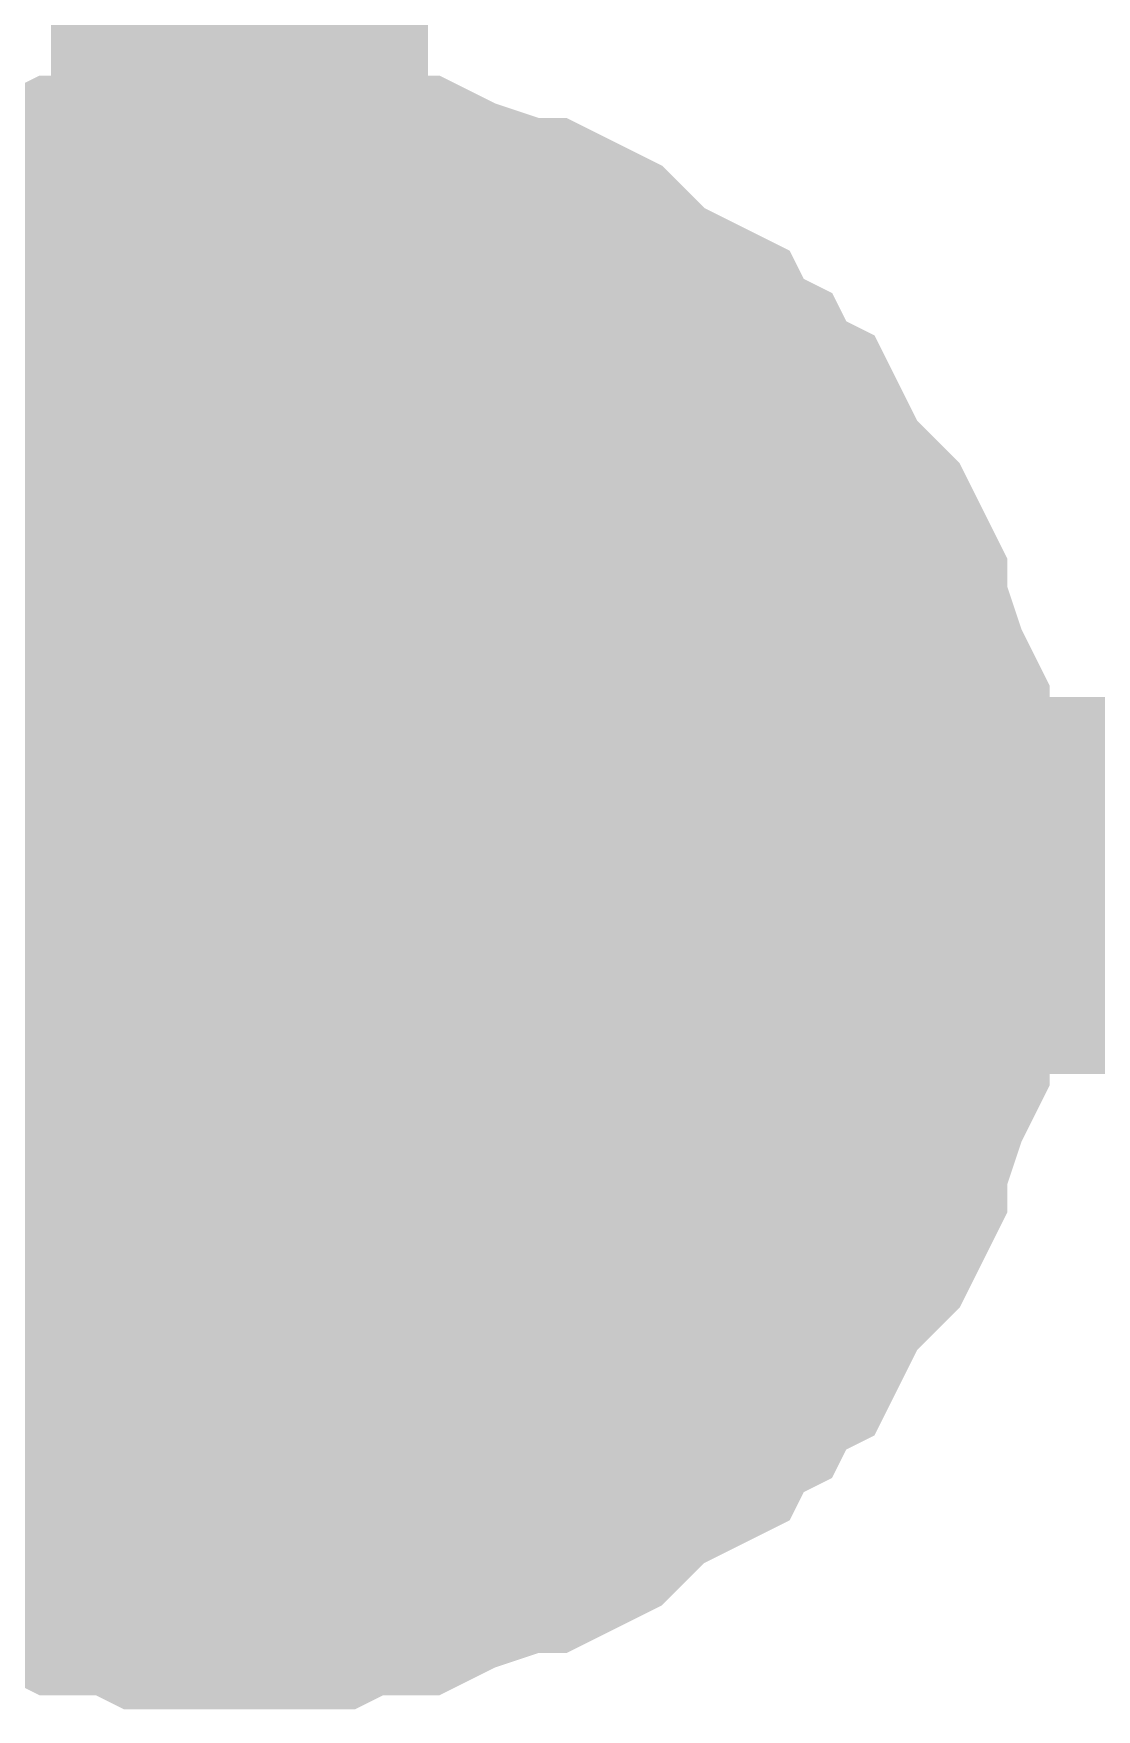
# Model space of a CAD drawing. Header units: inches. Extents: x 0 to 22.3, y 0 to 15.7.
# Drawn here: x 8.1938 to 8.2271, y 5.2743 to 5.3267 of the extents above; entities that cross this region are included whole.
import ezdxf

# ---------------------------------------------------------------- set-up
doc = ezdxf.new("R2010")
doc.units = ezdxf.units.IN
doc.header["$MEASUREMENT"] = 0
doc.layers.add('Sheet', color=255, linetype='Continuous')

msp = doc.modelspace()

# ---------------------------------------------------------------- linework, layer by layer
at = {"layer": 'Sheet'}
for points in [[(8.200272, 5.369913, 0.0118, 0.0118, 0), (8.200272, 5.300076, 0.0118, 0.0118, 0), (7.200379, 5.300076, 0.0118, 0.0118, 0), (6.200044, 5.300076, 0.0118, 0.0118, 0), (5.200151, 5.300076, 0.0118, 0.0118, 0), (4.200258, 5.300076, 0.0118, 0.0118, 0), (3.200365, 5.300076, 0.0118, 0.0118, 0), (2.20003, 5.300076, 0.0118, 0.0118, 0), (1.400381, 5.300076, 0.0118, 0.0118, 0), (1.400381, 5.799983, 0.0118, 0.0118, 0), (1.100236, 5.799983, 0.0118, 0.0118, 0)], [(8.200272, 5.300076, 0.0118, 0.0118, 0), (9.200165, 5.300076, 0.0118, 0.0118, 0), (9.200165, 5.499862, 0.0118, 0.0118, 0)], [(8.187452, 5.315546, 0.0118, 0.0118, 0), (8.188337, 5.315988, 0.0118, 0.0118, 0), (8.189221, 5.31643, 0.0118, 0.0118, 0), (8.190105, 5.317314, 0.0118, 0.0118, 0), (8.190547, 5.317756, 0.0118, 0.0118, 0), (8.191431, 5.318198, 0.0118, 0.0118, 0), (8.192315, 5.318198, 0.0118, 0.0118, 0), (8.193199, 5.31864, 0.0118, 0.0118, 0), (8.194525, 5.319082, 0.0118, 0.0118, 0), (8.195409, 5.319524, 0.0118, 0.0118, 0), (8.196293, 5.319524, 0.0118, 0.0118, 0), (8.197177, 5.319524, 0.0118, 0.0118, 0), (8.198061, 5.319966, 0.0118, 0.0118, 0), (8.199387, 5.319966, 0.0118, 0.0118, 0), (8.200272, 5.319966, 0.0118, 0.0118, 0)], [(8.187452, 5.315546, 0.0118, 0.0118, 0), (8.188337, 5.315988, 0.0118, 0.0118, 0), (8.189221, 5.31643, 0.0118, 0.0118, 0), (8.190105, 5.317314, 0.0118, 0.0118, 0), (8.190547, 5.317756, 0.0118, 0.0118, 0), (8.191431, 5.318198, 0.0118, 0.0118, 0), (8.192315, 5.318198, 0.0118, 0.0118, 0), (8.193199, 5.31864, 0.0118, 0.0118, 0), (8.194525, 5.319082, 0.0118, 0.0118, 0), (8.195409, 5.319524, 0.0118, 0.0118, 0), (8.196293, 5.319524, 0.0118, 0.0118, 0), (8.197177, 5.319524, 0.0118, 0.0118, 0), (8.198061, 5.319966, 0.0118, 0.0118, 0), (8.199387, 5.319966, 0.0118, 0.0118, 0), (8.200272, 5.319966, 0.0118, 0.0118, 0)], [(8.187452, 5.315546, 0.0118, 0.0118, 0), (8.188337, 5.315988, 0.0118, 0.0118, 0), (8.189221, 5.31643, 0.0118, 0.0118, 0), (8.190105, 5.317314, 0.0118, 0.0118, 0), (8.190547, 5.317756, 0.0118, 0.0118, 0), (8.191431, 5.318198, 0.0118, 0.0118, 0), (8.192315, 5.318198, 0.0118, 0.0118, 0), (8.193199, 5.31864, 0.0118, 0.0118, 0), (8.194525, 5.319082, 0.0118, 0.0118, 0), (8.195409, 5.319524, 0.0118, 0.0118, 0), (8.196293, 5.319524, 0.0118, 0.0118, 0), (8.197177, 5.319524, 0.0118, 0.0118, 0), (8.198061, 5.319966, 0.0118, 0.0118, 0), (8.199387, 5.319966, 0.0118, 0.0118, 0), (8.200272, 5.319966, 0.0118, 0.0118, 0)], [(8.187452, 5.315546, 0.0118, 0.0118, 0), (8.188337, 5.315988, 0.0118, 0.0118, 0), (8.189221, 5.31643, 0.0118, 0.0118, 0), (8.190105, 5.317314, 0.0118, 0.0118, 0), (8.190547, 5.317756, 0.0118, 0.0118, 0), (8.191431, 5.318198, 0.0118, 0.0118, 0), (8.192315, 5.318198, 0.0118, 0.0118, 0), (8.193199, 5.31864, 0.0118, 0.0118, 0), (8.194525, 5.319082, 0.0118, 0.0118, 0), (8.195409, 5.319524, 0.0118, 0.0118, 0), (8.196293, 5.319524, 0.0118, 0.0118, 0), (8.197177, 5.319524, 0.0118, 0.0118, 0), (8.198061, 5.319966, 0.0118, 0.0118, 0), (8.199387, 5.319966, 0.0118, 0.0118, 0), (8.200272, 5.319966, 0.0118, 0.0118, 0)], [(8.200272, 5.319966, 0.0118, 0.0118, 0), (8.200272, 5.319966, 0.0118, 0.0118, 0)], [(8.200272, 5.319966, 0.0118, 0.0118, 0), (8.201156, 5.319966, 0.0118, 0.0118, 0), (8.202482, 5.319966, 0.0118, 0.0118, 0), (8.203366, 5.319524, 0.0118, 0.0118, 0), (8.20425, 5.319524, 0.0118, 0.0118, 0), (8.205134, 5.319524, 0.0118, 0.0118, 0), (8.206018, 5.319082, 0.0118, 0.0118, 0), (8.207344, 5.31864, 0.0118, 0.0118, 0), (8.208228, 5.318198, 0.0118, 0.0118, 0), (8.209112, 5.318198, 0.0118, 0.0118, 0), (8.209996, 5.317756, 0.0118, 0.0118, 0), (8.210438, 5.317314, 0.0118, 0.0118, 0), (8.211323, 5.31643, 0.0118, 0.0118, 0), (8.212207, 5.315988, 0.0118, 0.0118, 0), (8.213091, 5.315546, 0.0118, 0.0118, 0), (8.213533, 5.314662, 0.0118, 0.0118, 0), (8.214417, 5.31422, 0.0118, 0.0118, 0), (8.214859, 5.313336, 0.0118, 0.0118, 0), (8.215743, 5.312894, 0.0118, 0.0118, 0), (8.216185, 5.31201, 0.0118, 0.0118, 0), (8.216627, 5.311126, 0.0118, 0.0118, 0), (8.217511, 5.310242, 0.0118, 0.0118, 0), (8.217953, 5.3098, 0.0118, 0.0118, 0), (8.218395, 5.308916, 0.0118, 0.0118, 0), (8.218395, 5.308032, 0.0118, 0.0118, 0), (8.218837, 5.307148, 0.0118, 0.0118, 0), (8.219279, 5.305822, 0.0118, 0.0118, 0), (8.219721, 5.304938, 0.0118, 0.0118, 0), (8.219721, 5.304054, 0.0118, 0.0118, 0), (8.219721, 5.30317, 0.0118, 0.0118, 0), (8.220163, 5.302286, 0.0118, 0.0118, 0), (8.220163, 5.30096, 0.0118, 0.0118, 0), (8.220163, 5.300076, 0.0118, 0.0118, 0)], [(8.200272, 5.319966, 0.0118, 0.0118, 0), (8.200272, 5.319966, 0.0118, 0.0118, 0)], [(8.200272, 5.319966, 0.0118, 0.0118, 0), (8.201156, 5.319966, 0.0118, 0.0118, 0), (8.202482, 5.319966, 0.0118, 0.0118, 0), (8.203366, 5.319524, 0.0118, 0.0118, 0), (8.20425, 5.319524, 0.0118, 0.0118, 0), (8.205134, 5.319524, 0.0118, 0.0118, 0), (8.206018, 5.319082, 0.0118, 0.0118, 0), (8.207344, 5.31864, 0.0118, 0.0118, 0), (8.208228, 5.318198, 0.0118, 0.0118, 0), (8.209112, 5.318198, 0.0118, 0.0118, 0), (8.209996, 5.317756, 0.0118, 0.0118, 0), (8.210438, 5.317314, 0.0118, 0.0118, 0), (8.211323, 5.31643, 0.0118, 0.0118, 0), (8.212207, 5.315988, 0.0118, 0.0118, 0), (8.213091, 5.315546, 0.0118, 0.0118, 0), (8.213533, 5.314662, 0.0118, 0.0118, 0), (8.214417, 5.31422, 0.0118, 0.0118, 0), (8.214859, 5.313336, 0.0118, 0.0118, 0), (8.215743, 5.312894, 0.0118, 0.0118, 0), (8.216185, 5.31201, 0.0118, 0.0118, 0), (8.216627, 5.311126, 0.0118, 0.0118, 0), (8.217511, 5.310242, 0.0118, 0.0118, 0), (8.217953, 5.3098, 0.0118, 0.0118, 0), (8.218395, 5.308916, 0.0118, 0.0118, 0), (8.218395, 5.308032, 0.0118, 0.0118, 0), (8.218837, 5.307148, 0.0118, 0.0118, 0), (8.219279, 5.305822, 0.0118, 0.0118, 0), (8.219721, 5.304938, 0.0118, 0.0118, 0), (8.219721, 5.304054, 0.0118, 0.0118, 0), (8.219721, 5.30317, 0.0118, 0.0118, 0), (8.220163, 5.302286, 0.0118, 0.0118, 0), (8.220163, 5.30096, 0.0118, 0.0118, 0), (8.220163, 5.300076, 0.0118, 0.0118, 0)], [(8.200272, 5.319966, 0.0118, 0.0118, 0), (8.200272, 5.319966, 0.0118, 0.0118, 0)], [(8.200272, 5.319966, 0.0118, 0.0118, 0), (8.201156, 5.319966, 0.0118, 0.0118, 0), (8.202482, 5.319966, 0.0118, 0.0118, 0), (8.203366, 5.319524, 0.0118, 0.0118, 0), (8.20425, 5.319524, 0.0118, 0.0118, 0), (8.205134, 5.319524, 0.0118, 0.0118, 0), (8.206018, 5.319082, 0.0118, 0.0118, 0), (8.207344, 5.31864, 0.0118, 0.0118, 0), (8.208228, 5.318198, 0.0118, 0.0118, 0), (8.209112, 5.318198, 0.0118, 0.0118, 0), (8.209996, 5.317756, 0.0118, 0.0118, 0), (8.210438, 5.317314, 0.0118, 0.0118, 0), (8.211323, 5.31643, 0.0118, 0.0118, 0), (8.212207, 5.315988, 0.0118, 0.0118, 0), (8.213091, 5.315546, 0.0118, 0.0118, 0), (8.213533, 5.314662, 0.0118, 0.0118, 0), (8.214417, 5.31422, 0.0118, 0.0118, 0), (8.214859, 5.313336, 0.0118, 0.0118, 0), (8.215743, 5.312894, 0.0118, 0.0118, 0), (8.216185, 5.31201, 0.0118, 0.0118, 0), (8.216627, 5.311126, 0.0118, 0.0118, 0), (8.217511, 5.310242, 0.0118, 0.0118, 0), (8.217953, 5.3098, 0.0118, 0.0118, 0), (8.218395, 5.308916, 0.0118, 0.0118, 0), (8.218395, 5.308032, 0.0118, 0.0118, 0), (8.218837, 5.307148, 0.0118, 0.0118, 0), (8.219279, 5.305822, 0.0118, 0.0118, 0), (8.219721, 5.304938, 0.0118, 0.0118, 0), (8.219721, 5.304054, 0.0118, 0.0118, 0), (8.219721, 5.30317, 0.0118, 0.0118, 0), (8.220163, 5.302286, 0.0118, 0.0118, 0), (8.220163, 5.30096, 0.0118, 0.0118, 0), (8.220163, 5.300076, 0.0118, 0.0118, 0)], [(8.200272, 5.319966, 0.0118, 0.0118, 0), (8.200272, 5.319966, 0.0118, 0.0118, 0)], [(8.200272, 5.319966, 0.0118, 0.0118, 0), (8.201156, 5.319966, 0.0118, 0.0118, 0), (8.202482, 5.319966, 0.0118, 0.0118, 0), (8.203366, 5.319524, 0.0118, 0.0118, 0), (8.20425, 5.319524, 0.0118, 0.0118, 0), (8.205134, 5.319524, 0.0118, 0.0118, 0), (8.206018, 5.319082, 0.0118, 0.0118, 0), (8.207344, 5.31864, 0.0118, 0.0118, 0), (8.208228, 5.318198, 0.0118, 0.0118, 0), (8.209112, 5.318198, 0.0118, 0.0118, 0), (8.209996, 5.317756, 0.0118, 0.0118, 0), (8.210438, 5.317314, 0.0118, 0.0118, 0), (8.211323, 5.31643, 0.0118, 0.0118, 0), (8.212207, 5.315988, 0.0118, 0.0118, 0), (8.213091, 5.315546, 0.0118, 0.0118, 0), (8.213533, 5.314662, 0.0118, 0.0118, 0), (8.214417, 5.31422, 0.0118, 0.0118, 0), (8.214859, 5.313336, 0.0118, 0.0118, 0), (8.215743, 5.312894, 0.0118, 0.0118, 0), (8.216185, 5.31201, 0.0118, 0.0118, 0), (8.216627, 5.311126, 0.0118, 0.0118, 0), (8.217511, 5.310242, 0.0118, 0.0118, 0), (8.217953, 5.3098, 0.0118, 0.0118, 0), (8.218395, 5.308916, 0.0118, 0.0118, 0), (8.218395, 5.308032, 0.0118, 0.0118, 0), (8.218837, 5.307148, 0.0118, 0.0118, 0), (8.219279, 5.305822, 0.0118, 0.0118, 0), (8.219721, 5.304938, 0.0118, 0.0118, 0), (8.219721, 5.304054, 0.0118, 0.0118, 0), (8.219721, 5.30317, 0.0118, 0.0118, 0), (8.220163, 5.302286, 0.0118, 0.0118, 0), (8.220163, 5.30096, 0.0118, 0.0118, 0), (8.220163, 5.300076, 0.0118, 0.0118, 0)], [(8.191431, 5.318198, 0.0039, 0.0039, 0), (8.192315, 5.318198, 0.0039, 0.0039, 0), (8.193199, 5.31864, 0.0039, 0.0039, 0), (8.194525, 5.319082, 0.0039, 0.0039, 0), (8.195409, 5.319524, 0.0039, 0.0039, 0), (8.196293, 5.319524, 0.0039, 0.0039, 0), (8.197177, 5.319524, 0.0039, 0.0039, 0), (8.198061, 5.319966, 0.0039, 0.0039, 0), (8.199387, 5.319966, 0.0039, 0.0039, 0), (8.200272, 5.319966, 0.0039, 0.0039, 0)], [(8.191431, 5.318198, 0.0039, 0.0039, 0), (8.192315, 5.318198, 0.0039, 0.0039, 0), (8.193199, 5.31864, 0.0039, 0.0039, 0), (8.194525, 5.319082, 0.0039, 0.0039, 0), (8.195409, 5.319524, 0.0039, 0.0039, 0), (8.196293, 5.319524, 0.0039, 0.0039, 0), (8.197177, 5.319524, 0.0039, 0.0039, 0), (8.198061, 5.319966, 0.0039, 0.0039, 0), (8.199387, 5.319966, 0.0039, 0.0039, 0), (8.200272, 5.319966, 0.0039, 0.0039, 0)], [(8.191431, 5.318198, 0.0039, 0.0039, 0), (8.192315, 5.318198, 0.0039, 0.0039, 0), (8.193199, 5.31864, 0.0039, 0.0039, 0), (8.194525, 5.319082, 0.0039, 0.0039, 0), (8.195409, 5.319524, 0.0039, 0.0039, 0), (8.196293, 5.319524, 0.0039, 0.0039, 0), (8.197177, 5.319524, 0.0039, 0.0039, 0), (8.198061, 5.319966, 0.0039, 0.0039, 0), (8.199387, 5.319966, 0.0039, 0.0039, 0), (8.200272, 5.319966, 0.0039, 0.0039, 0)], [(8.191431, 5.318198, 0.0039, 0.0039, 0), (8.192315, 5.318198, 0.0039, 0.0039, 0), (8.193199, 5.31864, 0.0039, 0.0039, 0), (8.194525, 5.319082, 0.0039, 0.0039, 0), (8.195409, 5.319524, 0.0039, 0.0039, 0), (8.196293, 5.319524, 0.0039, 0.0039, 0), (8.197177, 5.319524, 0.0039, 0.0039, 0), (8.198061, 5.319966, 0.0039, 0.0039, 0), (8.199387, 5.319966, 0.0039, 0.0039, 0), (8.200272, 5.319966, 0.0039, 0.0039, 0)], [(8.200272, 5.319966, 0.0039, 0.0039, 0), (8.200272, 5.319966, 0.0039, 0.0039, 0)], [(8.200272, 5.319966, 0.0039, 0.0039, 0), (8.201156, 5.319966, 0.0039, 0.0039, 0), (8.202482, 5.319966, 0.0039, 0.0039, 0), (8.203366, 5.319524, 0.0039, 0.0039, 0), (8.20425, 5.319524, 0.0039, 0.0039, 0), (8.205134, 5.319524, 0.0039, 0.0039, 0), (8.206018, 5.319082, 0.0039, 0.0039, 0), (8.207344, 5.31864, 0.0039, 0.0039, 0), (8.208228, 5.318198, 0.0039, 0.0039, 0), (8.209112, 5.318198, 0.0039, 0.0039, 0), (8.209996, 5.317756, 0.0039, 0.0039, 0), (8.210438, 5.317314, 0.0039, 0.0039, 0), (8.211323, 5.31643, 0.0039, 0.0039, 0), (8.212207, 5.315988, 0.0039, 0.0039, 0), (8.213091, 5.315546, 0.0039, 0.0039, 0), (8.213533, 5.314662, 0.0039, 0.0039, 0), (8.214417, 5.31422, 0.0039, 0.0039, 0), (8.214859, 5.313336, 0.0039, 0.0039, 0), (8.215743, 5.312894, 0.0039, 0.0039, 0), (8.216185, 5.31201, 0.0039, 0.0039, 0), (8.216627, 5.311126, 0.0039, 0.0039, 0), (8.217511, 5.310242, 0.0039, 0.0039, 0), (8.217953, 5.3098, 0.0039, 0.0039, 0), (8.218395, 5.308916, 0.0039, 0.0039, 0), (8.218395, 5.308032, 0.0039, 0.0039, 0), (8.218837, 5.307148, 0.0039, 0.0039, 0), (8.219279, 5.305822, 0.0039, 0.0039, 0), (8.219721, 5.304938, 0.0039, 0.0039, 0), (8.219721, 5.304054, 0.0039, 0.0039, 0), (8.219721, 5.30317, 0.0039, 0.0039, 0), (8.220163, 5.302286, 0.0039, 0.0039, 0), (8.220163, 5.30096, 0.0039, 0.0039, 0), (8.220163, 5.300076, 0.0039, 0.0039, 0)], [(8.200272, 5.319966, 0.0039, 0.0039, 0), (8.200272, 5.319966, 0.0039, 0.0039, 0)], [(8.200272, 5.319966, 0.0039, 0.0039, 0), (8.201156, 5.319966, 0.0039, 0.0039, 0), (8.202482, 5.319966, 0.0039, 0.0039, 0), (8.203366, 5.319524, 0.0039, 0.0039, 0), (8.20425, 5.319524, 0.0039, 0.0039, 0), (8.205134, 5.319524, 0.0039, 0.0039, 0), (8.206018, 5.319082, 0.0039, 0.0039, 0), (8.207344, 5.31864, 0.0039, 0.0039, 0), (8.208228, 5.318198, 0.0039, 0.0039, 0), (8.209112, 5.318198, 0.0039, 0.0039, 0), (8.209996, 5.317756, 0.0039, 0.0039, 0), (8.210438, 5.317314, 0.0039, 0.0039, 0), (8.211323, 5.31643, 0.0039, 0.0039, 0), (8.212207, 5.315988, 0.0039, 0.0039, 0), (8.213091, 5.315546, 0.0039, 0.0039, 0), (8.213533, 5.314662, 0.0039, 0.0039, 0), (8.214417, 5.31422, 0.0039, 0.0039, 0), (8.214859, 5.313336, 0.0039, 0.0039, 0), (8.215743, 5.312894, 0.0039, 0.0039, 0), (8.216185, 5.31201, 0.0039, 0.0039, 0), (8.216627, 5.311126, 0.0039, 0.0039, 0), (8.217511, 5.310242, 0.0039, 0.0039, 0), (8.217953, 5.3098, 0.0039, 0.0039, 0), (8.218395, 5.308916, 0.0039, 0.0039, 0), (8.218395, 5.308032, 0.0039, 0.0039, 0), (8.218837, 5.307148, 0.0039, 0.0039, 0), (8.219279, 5.305822, 0.0039, 0.0039, 0), (8.219721, 5.304938, 0.0039, 0.0039, 0), (8.219721, 5.304054, 0.0039, 0.0039, 0), (8.219721, 5.30317, 0.0039, 0.0039, 0), (8.220163, 5.302286, 0.0039, 0.0039, 0), (8.220163, 5.30096, 0.0039, 0.0039, 0), (8.220163, 5.300076, 0.0039, 0.0039, 0)], [(8.200272, 5.319966, 0.0039, 0.0039, 0), (8.200272, 5.319966, 0.0039, 0.0039, 0)], [(8.200272, 5.319966, 0.0039, 0.0039, 0), (8.201156, 5.319966, 0.0039, 0.0039, 0), (8.202482, 5.319966, 0.0039, 0.0039, 0), (8.203366, 5.319524, 0.0039, 0.0039, 0), (8.20425, 5.319524, 0.0039, 0.0039, 0), (8.205134, 5.319524, 0.0039, 0.0039, 0), (8.206018, 5.319082, 0.0039, 0.0039, 0), (8.207344, 5.31864, 0.0039, 0.0039, 0), (8.208228, 5.318198, 0.0039, 0.0039, 0), (8.209112, 5.318198, 0.0039, 0.0039, 0), (8.209996, 5.317756, 0.0039, 0.0039, 0), (8.210438, 5.317314, 0.0039, 0.0039, 0), (8.211323, 5.31643, 0.0039, 0.0039, 0), (8.212207, 5.315988, 0.0039, 0.0039, 0), (8.213091, 5.315546, 0.0039, 0.0039, 0), (8.213533, 5.314662, 0.0039, 0.0039, 0), (8.214417, 5.31422, 0.0039, 0.0039, 0), (8.214859, 5.313336, 0.0039, 0.0039, 0), (8.215743, 5.312894, 0.0039, 0.0039, 0), (8.216185, 5.31201, 0.0039, 0.0039, 0), (8.216627, 5.311126, 0.0039, 0.0039, 0), (8.217511, 5.310242, 0.0039, 0.0039, 0), (8.217953, 5.3098, 0.0039, 0.0039, 0), (8.218395, 5.308916, 0.0039, 0.0039, 0), (8.218395, 5.308032, 0.0039, 0.0039, 0), (8.218837, 5.307148, 0.0039, 0.0039, 0), (8.219279, 5.305822, 0.0039, 0.0039, 0), (8.219721, 5.304938, 0.0039, 0.0039, 0), (8.219721, 5.304054, 0.0039, 0.0039, 0), (8.219721, 5.30317, 0.0039, 0.0039, 0), (8.220163, 5.302286, 0.0039, 0.0039, 0), (8.220163, 5.30096, 0.0039, 0.0039, 0), (8.220163, 5.300076, 0.0039, 0.0039, 0)], [(8.200272, 5.319966, 0.0039, 0.0039, 0), (8.200272, 5.319966, 0.0039, 0.0039, 0)], [(8.200272, 5.319966, 0.0039, 0.0039, 0), (8.201156, 5.319966, 0.0039, 0.0039, 0), (8.202482, 5.319966, 0.0039, 0.0039, 0), (8.203366, 5.319524, 0.0039, 0.0039, 0), (8.20425, 5.319524, 0.0039, 0.0039, 0), (8.205134, 5.319524, 0.0039, 0.0039, 0), (8.206018, 5.319082, 0.0039, 0.0039, 0), (8.207344, 5.31864, 0.0039, 0.0039, 0), (8.208228, 5.318198, 0.0039, 0.0039, 0), (8.209112, 5.318198, 0.0039, 0.0039, 0), (8.209996, 5.317756, 0.0039, 0.0039, 0), (8.210438, 5.317314, 0.0039, 0.0039, 0), (8.211323, 5.31643, 0.0039, 0.0039, 0), (8.212207, 5.315988, 0.0039, 0.0039, 0), (8.213091, 5.315546, 0.0039, 0.0039, 0), (8.213533, 5.314662, 0.0039, 0.0039, 0), (8.214417, 5.31422, 0.0039, 0.0039, 0), (8.214859, 5.313336, 0.0039, 0.0039, 0), (8.215743, 5.312894, 0.0039, 0.0039, 0), (8.216185, 5.31201, 0.0039, 0.0039, 0), (8.216627, 5.311126, 0.0039, 0.0039, 0), (8.217511, 5.310242, 0.0039, 0.0039, 0), (8.217953, 5.3098, 0.0039, 0.0039, 0), (8.218395, 5.308916, 0.0039, 0.0039, 0), (8.218395, 5.308032, 0.0039, 0.0039, 0), (8.218837, 5.307148, 0.0039, 0.0039, 0), (8.219279, 5.305822, 0.0039, 0.0039, 0), (8.219721, 5.304938, 0.0039, 0.0039, 0), (8.219721, 5.304054, 0.0039, 0.0039, 0), (8.219721, 5.30317, 0.0039, 0.0039, 0), (8.220163, 5.302286, 0.0039, 0.0039, 0), (8.220163, 5.30096, 0.0039, 0.0039, 0), (8.220163, 5.300076, 0.0039, 0.0039, 0)], [(8.220163, 5.300076, 0.0118, 0.0118, 0), (8.220163, 5.299192, 0.0118, 0.0118, 0), (8.220163, 5.297866, 0.0118, 0.0118, 0), (8.219721, 5.296982, 0.0118, 0.0118, 0), (8.219721, 5.296098, 0.0118, 0.0118, 0), (8.219721, 5.295214, 0.0118, 0.0118, 0), (8.219279, 5.29433, 0.0118, 0.0118, 0), (8.218837, 5.293004, 0.0118, 0.0118, 0), (8.218395, 5.29212, 0.0118, 0.0118, 0), (8.218395, 5.291236, 0.0118, 0.0118, 0), (8.217953, 5.290352, 0.0118, 0.0118, 0), (8.217511, 5.28991, 0.0118, 0.0118, 0), (8.216627, 5.289026, 0.0118, 0.0118, 0), (8.216185, 5.288142, 0.0118, 0.0118, 0), (8.215743, 5.287258, 0.0118, 0.0118, 0), (8.214859, 5.286816, 0.0118, 0.0118, 0), (8.214417, 5.285932, 0.0118, 0.0118, 0), (8.213533, 5.28549, 0.0118, 0.0118, 0), (8.213091, 5.284606, 0.0118, 0.0118, 0), (8.212207, 5.284164, 0.0118, 0.0118, 0), (8.211323, 5.283722, 0.0118, 0.0118, 0), (8.210438, 5.282838, 0.0118, 0.0118, 0), (8.209996, 5.282396, 0.0118, 0.0118, 0), (8.209112, 5.281954, 0.0118, 0.0118, 0), (8.208228, 5.281954, 0.0118, 0.0118, 0), (8.207344, 5.281512, 0.0118, 0.0118, 0), (8.206018, 5.28107, 0.0118, 0.0118, 0), (8.205134, 5.280628, 0.0118, 0.0118, 0), (8.20425, 5.280628, 0.0118, 0.0118, 0), (8.203366, 5.280628, 0.0118, 0.0118, 0), (8.202482, 5.280186, 0.0118, 0.0118, 0), (8.201156, 5.280186, 0.0118, 0.0118, 0), (8.200272, 5.280186, 0.0118, 0.0118, 0)], [(8.220163, 5.300076, 0.0118, 0.0118, 0), (8.220163, 5.299192, 0.0118, 0.0118, 0), (8.220163, 5.297866, 0.0118, 0.0118, 0), (8.219721, 5.296982, 0.0118, 0.0118, 0), (8.219721, 5.296098, 0.0118, 0.0118, 0), (8.219721, 5.295214, 0.0118, 0.0118, 0), (8.219279, 5.29433, 0.0118, 0.0118, 0), (8.218837, 5.293004, 0.0118, 0.0118, 0), (8.218395, 5.29212, 0.0118, 0.0118, 0), (8.218395, 5.291236, 0.0118, 0.0118, 0), (8.217953, 5.290352, 0.0118, 0.0118, 0), (8.217511, 5.28991, 0.0118, 0.0118, 0), (8.216627, 5.289026, 0.0118, 0.0118, 0), (8.216185, 5.288142, 0.0118, 0.0118, 0), (8.215743, 5.287258, 0.0118, 0.0118, 0), (8.214859, 5.286816, 0.0118, 0.0118, 0), (8.214417, 5.285932, 0.0118, 0.0118, 0), (8.213533, 5.28549, 0.0118, 0.0118, 0), (8.213091, 5.284606, 0.0118, 0.0118, 0), (8.212207, 5.284164, 0.0118, 0.0118, 0), (8.211323, 5.283722, 0.0118, 0.0118, 0), (8.210438, 5.282838, 0.0118, 0.0118, 0), (8.209996, 5.282396, 0.0118, 0.0118, 0), (8.209112, 5.281954, 0.0118, 0.0118, 0), (8.208228, 5.281954, 0.0118, 0.0118, 0), (8.207344, 5.281512, 0.0118, 0.0118, 0), (8.206018, 5.28107, 0.0118, 0.0118, 0), (8.205134, 5.280628, 0.0118, 0.0118, 0), (8.20425, 5.280628, 0.0118, 0.0118, 0), (8.203366, 5.280628, 0.0118, 0.0118, 0), (8.202482, 5.280186, 0.0118, 0.0118, 0), (8.201156, 5.280186, 0.0118, 0.0118, 0), (8.200272, 5.280186, 0.0118, 0.0118, 0)], [(8.220163, 5.300076, 0.0118, 0.0118, 0), (8.220163, 5.299192, 0.0118, 0.0118, 0), (8.220163, 5.297866, 0.0118, 0.0118, 0), (8.219721, 5.296982, 0.0118, 0.0118, 0), (8.219721, 5.296098, 0.0118, 0.0118, 0), (8.219721, 5.295214, 0.0118, 0.0118, 0), (8.219279, 5.29433, 0.0118, 0.0118, 0), (8.218837, 5.293004, 0.0118, 0.0118, 0), (8.218395, 5.29212, 0.0118, 0.0118, 0), (8.218395, 5.291236, 0.0118, 0.0118, 0), (8.217953, 5.290352, 0.0118, 0.0118, 0), (8.217511, 5.28991, 0.0118, 0.0118, 0), (8.216627, 5.289026, 0.0118, 0.0118, 0), (8.216185, 5.288142, 0.0118, 0.0118, 0), (8.215743, 5.287258, 0.0118, 0.0118, 0), (8.214859, 5.286816, 0.0118, 0.0118, 0), (8.214417, 5.285932, 0.0118, 0.0118, 0), (8.213533, 5.28549, 0.0118, 0.0118, 0), (8.213091, 5.284606, 0.0118, 0.0118, 0), (8.212207, 5.284164, 0.0118, 0.0118, 0), (8.211323, 5.283722, 0.0118, 0.0118, 0), (8.210438, 5.282838, 0.0118, 0.0118, 0), (8.209996, 5.282396, 0.0118, 0.0118, 0), (8.209112, 5.281954, 0.0118, 0.0118, 0), (8.208228, 5.281954, 0.0118, 0.0118, 0), (8.207344, 5.281512, 0.0118, 0.0118, 0), (8.206018, 5.28107, 0.0118, 0.0118, 0), (8.205134, 5.280628, 0.0118, 0.0118, 0), (8.20425, 5.280628, 0.0118, 0.0118, 0), (8.203366, 5.280628, 0.0118, 0.0118, 0), (8.202482, 5.280186, 0.0118, 0.0118, 0), (8.201156, 5.280186, 0.0118, 0.0118, 0), (8.200272, 5.280186, 0.0118, 0.0118, 0)], [(8.220163, 5.300076, 0.0118, 0.0118, 0), (8.220163, 5.299192, 0.0118, 0.0118, 0), (8.220163, 5.297866, 0.0118, 0.0118, 0), (8.219721, 5.296982, 0.0118, 0.0118, 0), (8.219721, 5.296098, 0.0118, 0.0118, 0), (8.219721, 5.295214, 0.0118, 0.0118, 0), (8.219279, 5.29433, 0.0118, 0.0118, 0), (8.218837, 5.293004, 0.0118, 0.0118, 0), (8.218395, 5.29212, 0.0118, 0.0118, 0), (8.218395, 5.291236, 0.0118, 0.0118, 0), (8.217953, 5.290352, 0.0118, 0.0118, 0), (8.217511, 5.28991, 0.0118, 0.0118, 0), (8.216627, 5.289026, 0.0118, 0.0118, 0), (8.216185, 5.288142, 0.0118, 0.0118, 0), (8.215743, 5.287258, 0.0118, 0.0118, 0), (8.214859, 5.286816, 0.0118, 0.0118, 0), (8.214417, 5.285932, 0.0118, 0.0118, 0), (8.213533, 5.28549, 0.0118, 0.0118, 0), (8.213091, 5.284606, 0.0118, 0.0118, 0), (8.212207, 5.284164, 0.0118, 0.0118, 0), (8.211323, 5.283722, 0.0118, 0.0118, 0), (8.210438, 5.282838, 0.0118, 0.0118, 0), (8.209996, 5.282396, 0.0118, 0.0118, 0), (8.209112, 5.281954, 0.0118, 0.0118, 0), (8.208228, 5.281954, 0.0118, 0.0118, 0), (8.207344, 5.281512, 0.0118, 0.0118, 0), (8.206018, 5.28107, 0.0118, 0.0118, 0), (8.205134, 5.280628, 0.0118, 0.0118, 0), (8.20425, 5.280628, 0.0118, 0.0118, 0), (8.203366, 5.280628, 0.0118, 0.0118, 0), (8.202482, 5.280186, 0.0118, 0.0118, 0), (8.201156, 5.280186, 0.0118, 0.0118, 0), (8.200272, 5.280186, 0.0118, 0.0118, 0)], [(8.220163, 5.300076, 0.0118, 0.0118, 0), (8.220163, 5.300076, 0.0118, 0.0118, 0), (8.220163, 5.300076, 0.0118, 0.0118, 0), (8.220163, 5.300076, 0.0118, 0.0118, 0), (8.220163, 5.300076, 0.0118, 0.0118, 0), (8.220163, 5.300076, 0.0118, 0.0118, 0), (8.220163, 5.300076, 0.0118, 0.0118, 0), (8.220163, 5.300076, 0.0118, 0.0118, 0), (8.220163, 5.300076, 0.0118, 0.0118, 0), (8.220163, 5.300076, 0.0118, 0.0118, 0), (8.220163, 5.300076, 0.0118, 0.0118, 0), (8.220163, 5.300076, 0.0118, 0.0118, 0), (8.220163, 5.300076, 0.0118, 0.0118, 0), (8.220163, 5.300076, 0.0118, 0.0118, 0), (8.220163, 5.300076, 0.0118, 0.0118, 0), (8.220163, 5.300076, 0.0118, 0.0118, 0), (8.220163, 5.300076, 0.0118, 0.0118, 0), (8.220163, 5.300076, 0.0118, 0.0118, 0), (8.220163, 5.300076, 0.0118, 0.0118, 0), (8.220163, 5.300076, 0.0118, 0.0118, 0), (8.220163, 5.300076, 0.0118, 0.0118, 0), (8.220163, 5.300076, 0.0118, 0.0118, 0), (8.220163, 5.300076, 0.0118, 0.0118, 0), (8.220163, 5.300076, 0.0118, 0.0118, 0), (8.220163, 5.300076, 0.0118, 0.0118, 0), (8.220163, 5.300076, 0.0118, 0.0118, 0), (8.220163, 5.300076, 0.0118, 0.0118, 0), (8.220163, 5.300076, 0.0118, 0.0118, 0), (8.220163, 5.300076, 0.0118, 0.0118, 0), (8.220163, 5.300076, 0.0118, 0.0118, 0), (8.220163, 5.300076, 0.0118, 0.0118, 0), (8.220163, 5.300076, 0.0118, 0.0118, 0), (8.220163, 5.300076, 0.0118, 0.0118, 0)], [(8.220163, 5.300076, 0.0118, 0.0118, 0), (8.220163, 5.300076, 0.0118, 0.0118, 0)], [(8.220163, 5.300076, 0.0118, 0.0118, 0), (8.220163, 5.300076, 0.0118, 0.0118, 0), (8.220163, 5.300076, 0.0118, 0.0118, 0), (8.220163, 5.300076, 0.0118, 0.0118, 0), (8.220163, 5.300076, 0.0118, 0.0118, 0), (8.220163, 5.300076, 0.0118, 0.0118, 0), (8.220163, 5.300076, 0.0118, 0.0118, 0), (8.220163, 5.300076, 0.0118, 0.0118, 0), (8.220163, 5.300076, 0.0118, 0.0118, 0), (8.220163, 5.300076, 0.0118, 0.0118, 0), (8.220163, 5.300076, 0.0118, 0.0118, 0), (8.220163, 5.300076, 0.0118, 0.0118, 0), (8.220163, 5.300076, 0.0118, 0.0118, 0), (8.220163, 5.300076, 0.0118, 0.0118, 0), (8.220163, 5.300076, 0.0118, 0.0118, 0), (8.220163, 5.300076, 0.0118, 0.0118, 0), (8.220163, 5.300076, 0.0118, 0.0118, 0), (8.220163, 5.300076, 0.0118, 0.0118, 0), (8.220163, 5.300076, 0.0118, 0.0118, 0), (8.220163, 5.300076, 0.0118, 0.0118, 0), (8.220163, 5.300076, 0.0118, 0.0118, 0), (8.220163, 5.300076, 0.0118, 0.0118, 0), (8.220163, 5.300076, 0.0118, 0.0118, 0), (8.220163, 5.300076, 0.0118, 0.0118, 0), (8.220163, 5.300076, 0.0118, 0.0118, 0), (8.220163, 5.300076, 0.0118, 0.0118, 0), (8.220163, 5.300076, 0.0118, 0.0118, 0), (8.220163, 5.300076, 0.0118, 0.0118, 0), (8.220163, 5.300076, 0.0118, 0.0118, 0), (8.220163, 5.300076, 0.0118, 0.0118, 0), (8.220163, 5.300076, 0.0118, 0.0118, 0), (8.220163, 5.300076, 0.0118, 0.0118, 0), (8.220163, 5.300076, 0.0118, 0.0118, 0)], [(8.220163, 5.300076, 0.0118, 0.0118, 0), (8.220163, 5.300076, 0.0118, 0.0118, 0)], [(8.220163, 5.300076, 0.0118, 0.0118, 0), (8.220163, 5.300076, 0.0118, 0.0118, 0), (8.220163, 5.300076, 0.0118, 0.0118, 0), (8.220163, 5.300076, 0.0118, 0.0118, 0), (8.220163, 5.300076, 0.0118, 0.0118, 0), (8.220163, 5.300076, 0.0118, 0.0118, 0), (8.220163, 5.300076, 0.0118, 0.0118, 0), (8.220163, 5.300076, 0.0118, 0.0118, 0), (8.220163, 5.300076, 0.0118, 0.0118, 0), (8.220163, 5.300076, 0.0118, 0.0118, 0), (8.220163, 5.300076, 0.0118, 0.0118, 0), (8.220163, 5.300076, 0.0118, 0.0118, 0), (8.220163, 5.300076, 0.0118, 0.0118, 0), (8.220163, 5.300076, 0.0118, 0.0118, 0), (8.220163, 5.300076, 0.0118, 0.0118, 0), (8.220163, 5.300076, 0.0118, 0.0118, 0), (8.220163, 5.300076, 0.0118, 0.0118, 0), (8.220163, 5.300076, 0.0118, 0.0118, 0), (8.220163, 5.300076, 0.0118, 0.0118, 0), (8.220163, 5.300076, 0.0118, 0.0118, 0), (8.220163, 5.300076, 0.0118, 0.0118, 0), (8.220163, 5.300076, 0.0118, 0.0118, 0), (8.220163, 5.300076, 0.0118, 0.0118, 0), (8.220163, 5.300076, 0.0118, 0.0118, 0), (8.220163, 5.300076, 0.0118, 0.0118, 0), (8.220163, 5.300076, 0.0118, 0.0118, 0), (8.220163, 5.300076, 0.0118, 0.0118, 0), (8.220163, 5.300076, 0.0118, 0.0118, 0), (8.220163, 5.300076, 0.0118, 0.0118, 0), (8.220163, 5.300076, 0.0118, 0.0118, 0), (8.220163, 5.300076, 0.0118, 0.0118, 0), (8.220163, 5.300076, 0.0118, 0.0118, 0), (8.220163, 5.300076, 0.0118, 0.0118, 0)], [(8.220163, 5.300076, 0.0118, 0.0118, 0), (8.220163, 5.300076, 0.0118, 0.0118, 0)], [(8.220163, 5.300076, 0.0118, 0.0118, 0), (8.220163, 5.300076, 0.0118, 0.0118, 0), (8.220163, 5.300076, 0.0118, 0.0118, 0), (8.220163, 5.300076, 0.0118, 0.0118, 0), (8.220163, 5.300076, 0.0118, 0.0118, 0), (8.220163, 5.300076, 0.0118, 0.0118, 0), (8.220163, 5.300076, 0.0118, 0.0118, 0), (8.220163, 5.300076, 0.0118, 0.0118, 0), (8.220163, 5.300076, 0.0118, 0.0118, 0), (8.220163, 5.300076, 0.0118, 0.0118, 0), (8.220163, 5.300076, 0.0118, 0.0118, 0), (8.220163, 5.300076, 0.0118, 0.0118, 0), (8.220163, 5.300076, 0.0118, 0.0118, 0), (8.220163, 5.300076, 0.0118, 0.0118, 0), (8.220163, 5.300076, 0.0118, 0.0118, 0), (8.220163, 5.300076, 0.0118, 0.0118, 0), (8.220163, 5.300076, 0.0118, 0.0118, 0), (8.220163, 5.300076, 0.0118, 0.0118, 0), (8.220163, 5.300076, 0.0118, 0.0118, 0), (8.220163, 5.300076, 0.0118, 0.0118, 0), (8.220163, 5.300076, 0.0118, 0.0118, 0), (8.220163, 5.300076, 0.0118, 0.0118, 0), (8.220163, 5.300076, 0.0118, 0.0118, 0), (8.220163, 5.300076, 0.0118, 0.0118, 0), (8.220163, 5.300076, 0.0118, 0.0118, 0), (8.220163, 5.300076, 0.0118, 0.0118, 0), (8.220163, 5.300076, 0.0118, 0.0118, 0), (8.220163, 5.300076, 0.0118, 0.0118, 0), (8.220163, 5.300076, 0.0118, 0.0118, 0), (8.220163, 5.300076, 0.0118, 0.0118, 0), (8.220163, 5.300076, 0.0118, 0.0118, 0), (8.220163, 5.300076, 0.0118, 0.0118, 0), (8.220163, 5.300076, 0.0118, 0.0118, 0)], [(8.220163, 5.300076, 0.0118, 0.0118, 0), (8.220163, 5.300076, 0.0118, 0.0118, 0)], [(8.220163, 5.300076, 0.0039, 0.0039, 0), (8.220163, 5.299192, 0.0039, 0.0039, 0), (8.220163, 5.297866, 0.0039, 0.0039, 0), (8.219721, 5.296982, 0.0039, 0.0039, 0), (8.219721, 5.296098, 0.0039, 0.0039, 0), (8.219721, 5.295214, 0.0039, 0.0039, 0), (8.219279, 5.29433, 0.0039, 0.0039, 0), (8.218837, 5.293004, 0.0039, 0.0039, 0), (8.218395, 5.29212, 0.0039, 0.0039, 0), (8.218395, 5.291236, 0.0039, 0.0039, 0), (8.217953, 5.290352, 0.0039, 0.0039, 0), (8.217511, 5.28991, 0.0039, 0.0039, 0), (8.216627, 5.289026, 0.0039, 0.0039, 0), (8.216185, 5.288142, 0.0039, 0.0039, 0), (8.215743, 5.287258, 0.0039, 0.0039, 0), (8.214859, 5.286816, 0.0039, 0.0039, 0), (8.214417, 5.285932, 0.0039, 0.0039, 0), (8.213533, 5.28549, 0.0039, 0.0039, 0), (8.213091, 5.284606, 0.0039, 0.0039, 0), (8.212207, 5.284164, 0.0039, 0.0039, 0), (8.211323, 5.283722, 0.0039, 0.0039, 0), (8.210438, 5.282838, 0.0039, 0.0039, 0), (8.209996, 5.282396, 0.0039, 0.0039, 0), (8.209112, 5.281954, 0.0039, 0.0039, 0), (8.208228, 5.281954, 0.0039, 0.0039, 0), (8.207344, 5.281512, 0.0039, 0.0039, 0), (8.206018, 5.28107, 0.0039, 0.0039, 0), (8.205134, 5.280628, 0.0039, 0.0039, 0), (8.20425, 5.280628, 0.0039, 0.0039, 0), (8.203366, 5.280628, 0.0039, 0.0039, 0), (8.202482, 5.280186, 0.0039, 0.0039, 0), (8.201156, 5.280186, 0.0039, 0.0039, 0), (8.200272, 5.280186, 0.0039, 0.0039, 0)], [(8.220163, 5.300076, 0.0039, 0.0039, 0), (8.220163, 5.299192, 0.0039, 0.0039, 0), (8.220163, 5.297866, 0.0039, 0.0039, 0), (8.219721, 5.296982, 0.0039, 0.0039, 0), (8.219721, 5.296098, 0.0039, 0.0039, 0), (8.219721, 5.295214, 0.0039, 0.0039, 0), (8.219279, 5.29433, 0.0039, 0.0039, 0), (8.218837, 5.293004, 0.0039, 0.0039, 0), (8.218395, 5.29212, 0.0039, 0.0039, 0), (8.218395, 5.291236, 0.0039, 0.0039, 0), (8.217953, 5.290352, 0.0039, 0.0039, 0), (8.217511, 5.28991, 0.0039, 0.0039, 0), (8.216627, 5.289026, 0.0039, 0.0039, 0), (8.216185, 5.288142, 0.0039, 0.0039, 0), (8.215743, 5.287258, 0.0039, 0.0039, 0), (8.214859, 5.286816, 0.0039, 0.0039, 0), (8.214417, 5.285932, 0.0039, 0.0039, 0), (8.213533, 5.28549, 0.0039, 0.0039, 0), (8.213091, 5.284606, 0.0039, 0.0039, 0), (8.212207, 5.284164, 0.0039, 0.0039, 0), (8.211323, 5.283722, 0.0039, 0.0039, 0), (8.210438, 5.282838, 0.0039, 0.0039, 0), (8.209996, 5.282396, 0.0039, 0.0039, 0), (8.209112, 5.281954, 0.0039, 0.0039, 0), (8.208228, 5.281954, 0.0039, 0.0039, 0), (8.207344, 5.281512, 0.0039, 0.0039, 0), (8.206018, 5.28107, 0.0039, 0.0039, 0), (8.205134, 5.280628, 0.0039, 0.0039, 0), (8.20425, 5.280628, 0.0039, 0.0039, 0), (8.203366, 5.280628, 0.0039, 0.0039, 0), (8.202482, 5.280186, 0.0039, 0.0039, 0), (8.201156, 5.280186, 0.0039, 0.0039, 0), (8.200272, 5.280186, 0.0039, 0.0039, 0)], [(8.220163, 5.300076, 0.0039, 0.0039, 0), (8.220163, 5.299192, 0.0039, 0.0039, 0), (8.220163, 5.297866, 0.0039, 0.0039, 0), (8.219721, 5.296982, 0.0039, 0.0039, 0), (8.219721, 5.296098, 0.0039, 0.0039, 0), (8.219721, 5.295214, 0.0039, 0.0039, 0), (8.219279, 5.29433, 0.0039, 0.0039, 0), (8.218837, 5.293004, 0.0039, 0.0039, 0), (8.218395, 5.29212, 0.0039, 0.0039, 0), (8.218395, 5.291236, 0.0039, 0.0039, 0), (8.217953, 5.290352, 0.0039, 0.0039, 0), (8.217511, 5.28991, 0.0039, 0.0039, 0), (8.216627, 5.289026, 0.0039, 0.0039, 0), (8.216185, 5.288142, 0.0039, 0.0039, 0), (8.215743, 5.287258, 0.0039, 0.0039, 0), (8.214859, 5.286816, 0.0039, 0.0039, 0), (8.214417, 5.285932, 0.0039, 0.0039, 0), (8.213533, 5.28549, 0.0039, 0.0039, 0), (8.213091, 5.284606, 0.0039, 0.0039, 0), (8.212207, 5.284164, 0.0039, 0.0039, 0), (8.211323, 5.283722, 0.0039, 0.0039, 0), (8.210438, 5.282838, 0.0039, 0.0039, 0), (8.209996, 5.282396, 0.0039, 0.0039, 0), (8.209112, 5.281954, 0.0039, 0.0039, 0), (8.208228, 5.281954, 0.0039, 0.0039, 0), (8.207344, 5.281512, 0.0039, 0.0039, 0), (8.206018, 5.28107, 0.0039, 0.0039, 0), (8.205134, 5.280628, 0.0039, 0.0039, 0), (8.20425, 5.280628, 0.0039, 0.0039, 0), (8.203366, 5.280628, 0.0039, 0.0039, 0), (8.202482, 5.280186, 0.0039, 0.0039, 0), (8.201156, 5.280186, 0.0039, 0.0039, 0), (8.200272, 5.280186, 0.0039, 0.0039, 0)], [(8.220163, 5.300076, 0.0039, 0.0039, 0), (8.220163, 5.299192, 0.0039, 0.0039, 0), (8.220163, 5.297866, 0.0039, 0.0039, 0), (8.219721, 5.296982, 0.0039, 0.0039, 0), (8.219721, 5.296098, 0.0039, 0.0039, 0), (8.219721, 5.295214, 0.0039, 0.0039, 0), (8.219279, 5.29433, 0.0039, 0.0039, 0), (8.218837, 5.293004, 0.0039, 0.0039, 0), (8.218395, 5.29212, 0.0039, 0.0039, 0), (8.218395, 5.291236, 0.0039, 0.0039, 0), (8.217953, 5.290352, 0.0039, 0.0039, 0), (8.217511, 5.28991, 0.0039, 0.0039, 0), (8.216627, 5.289026, 0.0039, 0.0039, 0), (8.216185, 5.288142, 0.0039, 0.0039, 0), (8.215743, 5.287258, 0.0039, 0.0039, 0), (8.214859, 5.286816, 0.0039, 0.0039, 0), (8.214417, 5.285932, 0.0039, 0.0039, 0), (8.213533, 5.28549, 0.0039, 0.0039, 0), (8.213091, 5.284606, 0.0039, 0.0039, 0), (8.212207, 5.284164, 0.0039, 0.0039, 0), (8.211323, 5.283722, 0.0039, 0.0039, 0), (8.210438, 5.282838, 0.0039, 0.0039, 0), (8.209996, 5.282396, 0.0039, 0.0039, 0), (8.209112, 5.281954, 0.0039, 0.0039, 0), (8.208228, 5.281954, 0.0039, 0.0039, 0), (8.207344, 5.281512, 0.0039, 0.0039, 0), (8.206018, 5.28107, 0.0039, 0.0039, 0), (8.205134, 5.280628, 0.0039, 0.0039, 0), (8.20425, 5.280628, 0.0039, 0.0039, 0), (8.203366, 5.280628, 0.0039, 0.0039, 0), (8.202482, 5.280186, 0.0039, 0.0039, 0), (8.201156, 5.280186, 0.0039, 0.0039, 0), (8.200272, 5.280186, 0.0039, 0.0039, 0)], [(8.220163, 5.300076, 0.0039, 0.0039, 0), (8.220163, 5.300076, 0.0039, 0.0039, 0), (8.220163, 5.300076, 0.0039, 0.0039, 0), (8.220163, 5.300076, 0.0039, 0.0039, 0), (8.220163, 5.300076, 0.0039, 0.0039, 0), (8.220163, 5.300076, 0.0039, 0.0039, 0), (8.220163, 5.300076, 0.0039, 0.0039, 0), (8.220163, 5.300076, 0.0039, 0.0039, 0), (8.220163, 5.300076, 0.0039, 0.0039, 0), (8.220163, 5.300076, 0.0039, 0.0039, 0), (8.220163, 5.300076, 0.0039, 0.0039, 0), (8.220163, 5.300076, 0.0039, 0.0039, 0), (8.220163, 5.300076, 0.0039, 0.0039, 0), (8.220163, 5.300076, 0.0039, 0.0039, 0), (8.220163, 5.300076, 0.0039, 0.0039, 0), (8.220163, 5.300076, 0.0039, 0.0039, 0), (8.220163, 5.300076, 0.0039, 0.0039, 0), (8.220163, 5.300076, 0.0039, 0.0039, 0), (8.220163, 5.300076, 0.0039, 0.0039, 0), (8.220163, 5.300076, 0.0039, 0.0039, 0), (8.220163, 5.300076, 0.0039, 0.0039, 0), (8.220163, 5.300076, 0.0039, 0.0039, 0), (8.220163, 5.300076, 0.0039, 0.0039, 0), (8.220163, 5.300076, 0.0039, 0.0039, 0), (8.220163, 5.300076, 0.0039, 0.0039, 0), (8.220163, 5.300076, 0.0039, 0.0039, 0), (8.220163, 5.300076, 0.0039, 0.0039, 0), (8.220163, 5.300076, 0.0039, 0.0039, 0), (8.220163, 5.300076, 0.0039, 0.0039, 0), (8.220163, 5.300076, 0.0039, 0.0039, 0), (8.220163, 5.300076, 0.0039, 0.0039, 0), (8.220163, 5.300076, 0.0039, 0.0039, 0), (8.220163, 5.300076, 0.0039, 0.0039, 0)], [(8.220163, 5.300076, 0.0039, 0.0039, 0), (8.220163, 5.300076, 0.0039, 0.0039, 0)], [(8.220163, 5.300076, 0.0039, 0.0039, 0), (8.220163, 5.300076, 0.0039, 0.0039, 0), (8.220163, 5.300076, 0.0039, 0.0039, 0), (8.220163, 5.300076, 0.0039, 0.0039, 0), (8.220163, 5.300076, 0.0039, 0.0039, 0), (8.220163, 5.300076, 0.0039, 0.0039, 0), (8.220163, 5.300076, 0.0039, 0.0039, 0), (8.220163, 5.300076, 0.0039, 0.0039, 0), (8.220163, 5.300076, 0.0039, 0.0039, 0), (8.220163, 5.300076, 0.0039, 0.0039, 0), (8.220163, 5.300076, 0.0039, 0.0039, 0), (8.220163, 5.300076, 0.0039, 0.0039, 0), (8.220163, 5.300076, 0.0039, 0.0039, 0), (8.220163, 5.300076, 0.0039, 0.0039, 0), (8.220163, 5.300076, 0.0039, 0.0039, 0), (8.220163, 5.300076, 0.0039, 0.0039, 0), (8.220163, 5.300076, 0.0039, 0.0039, 0), (8.220163, 5.300076, 0.0039, 0.0039, 0), (8.220163, 5.300076, 0.0039, 0.0039, 0), (8.220163, 5.300076, 0.0039, 0.0039, 0), (8.220163, 5.300076, 0.0039, 0.0039, 0), (8.220163, 5.300076, 0.0039, 0.0039, 0), (8.220163, 5.300076, 0.0039, 0.0039, 0), (8.220163, 5.300076, 0.0039, 0.0039, 0), (8.220163, 5.300076, 0.0039, 0.0039, 0), (8.220163, 5.300076, 0.0039, 0.0039, 0), (8.220163, 5.300076, 0.0039, 0.0039, 0), (8.220163, 5.300076, 0.0039, 0.0039, 0), (8.220163, 5.300076, 0.0039, 0.0039, 0), (8.220163, 5.300076, 0.0039, 0.0039, 0), (8.220163, 5.300076, 0.0039, 0.0039, 0), (8.220163, 5.300076, 0.0039, 0.0039, 0), (8.220163, 5.300076, 0.0039, 0.0039, 0)], [(8.220163, 5.300076, 0.0039, 0.0039, 0), (8.220163, 5.300076, 0.0039, 0.0039, 0)], [(8.220163, 5.300076, 0.0039, 0.0039, 0), (8.220163, 5.300076, 0.0039, 0.0039, 0), (8.220163, 5.300076, 0.0039, 0.0039, 0), (8.220163, 5.300076, 0.0039, 0.0039, 0), (8.220163, 5.300076, 0.0039, 0.0039, 0), (8.220163, 5.300076, 0.0039, 0.0039, 0), (8.220163, 5.300076, 0.0039, 0.0039, 0), (8.220163, 5.300076, 0.0039, 0.0039, 0), (8.220163, 5.300076, 0.0039, 0.0039, 0), (8.220163, 5.300076, 0.0039, 0.0039, 0), (8.220163, 5.300076, 0.0039, 0.0039, 0), (8.220163, 5.300076, 0.0039, 0.0039, 0), (8.220163, 5.300076, 0.0039, 0.0039, 0), (8.220163, 5.300076, 0.0039, 0.0039, 0), (8.220163, 5.300076, 0.0039, 0.0039, 0), (8.220163, 5.300076, 0.0039, 0.0039, 0), (8.220163, 5.300076, 0.0039, 0.0039, 0), (8.220163, 5.300076, 0.0039, 0.0039, 0), (8.220163, 5.300076, 0.0039, 0.0039, 0), (8.220163, 5.300076, 0.0039, 0.0039, 0), (8.220163, 5.300076, 0.0039, 0.0039, 0), (8.220163, 5.300076, 0.0039, 0.0039, 0), (8.220163, 5.300076, 0.0039, 0.0039, 0), (8.220163, 5.300076, 0.0039, 0.0039, 0), (8.220163, 5.300076, 0.0039, 0.0039, 0), (8.220163, 5.300076, 0.0039, 0.0039, 0), (8.220163, 5.300076, 0.0039, 0.0039, 0), (8.220163, 5.300076, 0.0039, 0.0039, 0), (8.220163, 5.300076, 0.0039, 0.0039, 0), (8.220163, 5.300076, 0.0039, 0.0039, 0), (8.220163, 5.300076, 0.0039, 0.0039, 0), (8.220163, 5.300076, 0.0039, 0.0039, 0), (8.220163, 5.300076, 0.0039, 0.0039, 0)], [(8.220163, 5.300076, 0.0039, 0.0039, 0), (8.220163, 5.300076, 0.0039, 0.0039, 0)], [(8.220163, 5.300076, 0.0039, 0.0039, 0), (8.220163, 5.300076, 0.0039, 0.0039, 0), (8.220163, 5.300076, 0.0039, 0.0039, 0), (8.220163, 5.300076, 0.0039, 0.0039, 0), (8.220163, 5.300076, 0.0039, 0.0039, 0), (8.220163, 5.300076, 0.0039, 0.0039, 0), (8.220163, 5.300076, 0.0039, 0.0039, 0), (8.220163, 5.300076, 0.0039, 0.0039, 0), (8.220163, 5.300076, 0.0039, 0.0039, 0), (8.220163, 5.300076, 0.0039, 0.0039, 0), (8.220163, 5.300076, 0.0039, 0.0039, 0), (8.220163, 5.300076, 0.0039, 0.0039, 0), (8.220163, 5.300076, 0.0039, 0.0039, 0), (8.220163, 5.300076, 0.0039, 0.0039, 0), (8.220163, 5.300076, 0.0039, 0.0039, 0), (8.220163, 5.300076, 0.0039, 0.0039, 0), (8.220163, 5.300076, 0.0039, 0.0039, 0), (8.220163, 5.300076, 0.0039, 0.0039, 0), (8.220163, 5.300076, 0.0039, 0.0039, 0), (8.220163, 5.300076, 0.0039, 0.0039, 0), (8.220163, 5.300076, 0.0039, 0.0039, 0), (8.220163, 5.300076, 0.0039, 0.0039, 0), (8.220163, 5.300076, 0.0039, 0.0039, 0), (8.220163, 5.300076, 0.0039, 0.0039, 0), (8.220163, 5.300076, 0.0039, 0.0039, 0), (8.220163, 5.300076, 0.0039, 0.0039, 0), (8.220163, 5.300076, 0.0039, 0.0039, 0), (8.220163, 5.300076, 0.0039, 0.0039, 0), (8.220163, 5.300076, 0.0039, 0.0039, 0), (8.220163, 5.300076, 0.0039, 0.0039, 0), (8.220163, 5.300076, 0.0039, 0.0039, 0), (8.220163, 5.300076, 0.0039, 0.0039, 0), (8.220163, 5.300076, 0.0039, 0.0039, 0)], [(8.220163, 5.300076, 0.0039, 0.0039, 0), (8.220163, 5.300076, 0.0039, 0.0039, 0)], [(8.200272, 5.280186, 0.0118, 0.0118, 0), (8.199387, 5.280186, 0.0118, 0.0118, 0), (8.198061, 5.280186, 0.0118, 0.0118, 0), (8.197177, 5.280628, 0.0118, 0.0118, 0), (8.196293, 5.280628, 0.0118, 0.0118, 0), (8.195409, 5.280628, 0.0118, 0.0118, 0), (8.194525, 5.28107, 0.0118, 0.0118, 0), (8.193199, 5.281512, 0.0118, 0.0118, 0), (8.192315, 5.281954, 0.0118, 0.0118, 0), (8.191431, 5.281954, 0.0118, 0.0118, 0), (8.190547, 5.282396, 0.0118, 0.0118, 0), (8.190105, 5.282838, 0.0118, 0.0118, 0), (8.189221, 5.283722, 0.0118, 0.0118, 0), (8.188337, 5.284164, 0.0118, 0.0118, 0), (8.187452, 5.284606, 0.0118, 0.0118, 0)], [(8.200272, 5.280186, 0.0118, 0.0118, 0), (8.199387, 5.280186, 0.0118, 0.0118, 0), (8.198061, 5.280186, 0.0118, 0.0118, 0), (8.197177, 5.280628, 0.0118, 0.0118, 0), (8.196293, 5.280628, 0.0118, 0.0118, 0), (8.195409, 5.280628, 0.0118, 0.0118, 0), (8.194525, 5.28107, 0.0118, 0.0118, 0), (8.193199, 5.281512, 0.0118, 0.0118, 0), (8.192315, 5.281954, 0.0118, 0.0118, 0), (8.191431, 5.281954, 0.0118, 0.0118, 0), (8.190547, 5.282396, 0.0118, 0.0118, 0), (8.190105, 5.282838, 0.0118, 0.0118, 0), (8.189221, 5.283722, 0.0118, 0.0118, 0), (8.188337, 5.284164, 0.0118, 0.0118, 0), (8.187452, 5.284606, 0.0118, 0.0118, 0)], [(8.200272, 5.280186, 0.0118, 0.0118, 0), (8.199387, 5.280186, 0.0118, 0.0118, 0), (8.198061, 5.280186, 0.0118, 0.0118, 0), (8.197177, 5.280628, 0.0118, 0.0118, 0), (8.196293, 5.280628, 0.0118, 0.0118, 0), (8.195409, 5.280628, 0.0118, 0.0118, 0), (8.194525, 5.28107, 0.0118, 0.0118, 0), (8.193199, 5.281512, 0.0118, 0.0118, 0), (8.192315, 5.281954, 0.0118, 0.0118, 0), (8.191431, 5.281954, 0.0118, 0.0118, 0), (8.190547, 5.282396, 0.0118, 0.0118, 0), (8.190105, 5.282838, 0.0118, 0.0118, 0), (8.189221, 5.283722, 0.0118, 0.0118, 0), (8.188337, 5.284164, 0.0118, 0.0118, 0), (8.187452, 5.284606, 0.0118, 0.0118, 0)], [(8.200272, 5.280186, 0.0118, 0.0118, 0), (8.199387, 5.280186, 0.0118, 0.0118, 0), (8.198061, 5.280186, 0.0118, 0.0118, 0), (8.197177, 5.280628, 0.0118, 0.0118, 0), (8.196293, 5.280628, 0.0118, 0.0118, 0), (8.195409, 5.280628, 0.0118, 0.0118, 0), (8.194525, 5.28107, 0.0118, 0.0118, 0), (8.193199, 5.281512, 0.0118, 0.0118, 0), (8.192315, 5.281954, 0.0118, 0.0118, 0), (8.191431, 5.281954, 0.0118, 0.0118, 0), (8.190547, 5.282396, 0.0118, 0.0118, 0), (8.190105, 5.282838, 0.0118, 0.0118, 0), (8.189221, 5.283722, 0.0118, 0.0118, 0), (8.188337, 5.284164, 0.0118, 0.0118, 0), (8.187452, 5.284606, 0.0118, 0.0118, 0)], [(8.200272, 5.280186, 0.0039, 0.0039, 0), (8.199387, 5.280186, 0.0039, 0.0039, 0), (8.198061, 5.280186, 0.0039, 0.0039, 0), (8.197177, 5.280628, 0.0039, 0.0039, 0), (8.196293, 5.280628, 0.0039, 0.0039, 0), (8.195409, 5.280628, 0.0039, 0.0039, 0), (8.194525, 5.28107, 0.0039, 0.0039, 0), (8.193199, 5.281512, 0.0039, 0.0039, 0), (8.192315, 5.281954, 0.0039, 0.0039, 0), (8.191431, 5.281954, 0.0039, 0.0039, 0)], [(8.200272, 5.280186, 0.0039, 0.0039, 0), (8.199387, 5.280186, 0.0039, 0.0039, 0), (8.198061, 5.280186, 0.0039, 0.0039, 0), (8.197177, 5.280628, 0.0039, 0.0039, 0), (8.196293, 5.280628, 0.0039, 0.0039, 0), (8.195409, 5.280628, 0.0039, 0.0039, 0), (8.194525, 5.28107, 0.0039, 0.0039, 0), (8.193199, 5.281512, 0.0039, 0.0039, 0), (8.192315, 5.281954, 0.0039, 0.0039, 0), (8.191431, 5.281954, 0.0039, 0.0039, 0)], [(8.200272, 5.280186, 0.0039, 0.0039, 0), (8.199387, 5.280186, 0.0039, 0.0039, 0), (8.198061, 5.280186, 0.0039, 0.0039, 0), (8.197177, 5.280628, 0.0039, 0.0039, 0), (8.196293, 5.280628, 0.0039, 0.0039, 0), (8.195409, 5.280628, 0.0039, 0.0039, 0), (8.194525, 5.28107, 0.0039, 0.0039, 0), (8.193199, 5.281512, 0.0039, 0.0039, 0), (8.192315, 5.281954, 0.0039, 0.0039, 0), (8.191431, 5.281954, 0.0039, 0.0039, 0)], [(8.200272, 5.280186, 0.0039, 0.0039, 0), (8.199387, 5.280186, 0.0039, 0.0039, 0), (8.198061, 5.280186, 0.0039, 0.0039, 0), (8.197177, 5.280628, 0.0039, 0.0039, 0), (8.196293, 5.280628, 0.0039, 0.0039, 0), (8.195409, 5.280628, 0.0039, 0.0039, 0), (8.194525, 5.28107, 0.0039, 0.0039, 0), (8.193199, 5.281512, 0.0039, 0.0039, 0), (8.192315, 5.281954, 0.0039, 0.0039, 0), (8.191431, 5.281954, 0.0039, 0.0039, 0)]]:
    msp.add_lwpolyline(points, format="xyseb", dxfattribs=at)
msp.add_lwpolyline([(8.19, 5.3, 0.02, 0.02, 1), (8.21, 5.3, 0.02, 0.02, 1)], format="xyseb", close=True, dxfattribs=at)

doc.saveas('drawing.dxf')
